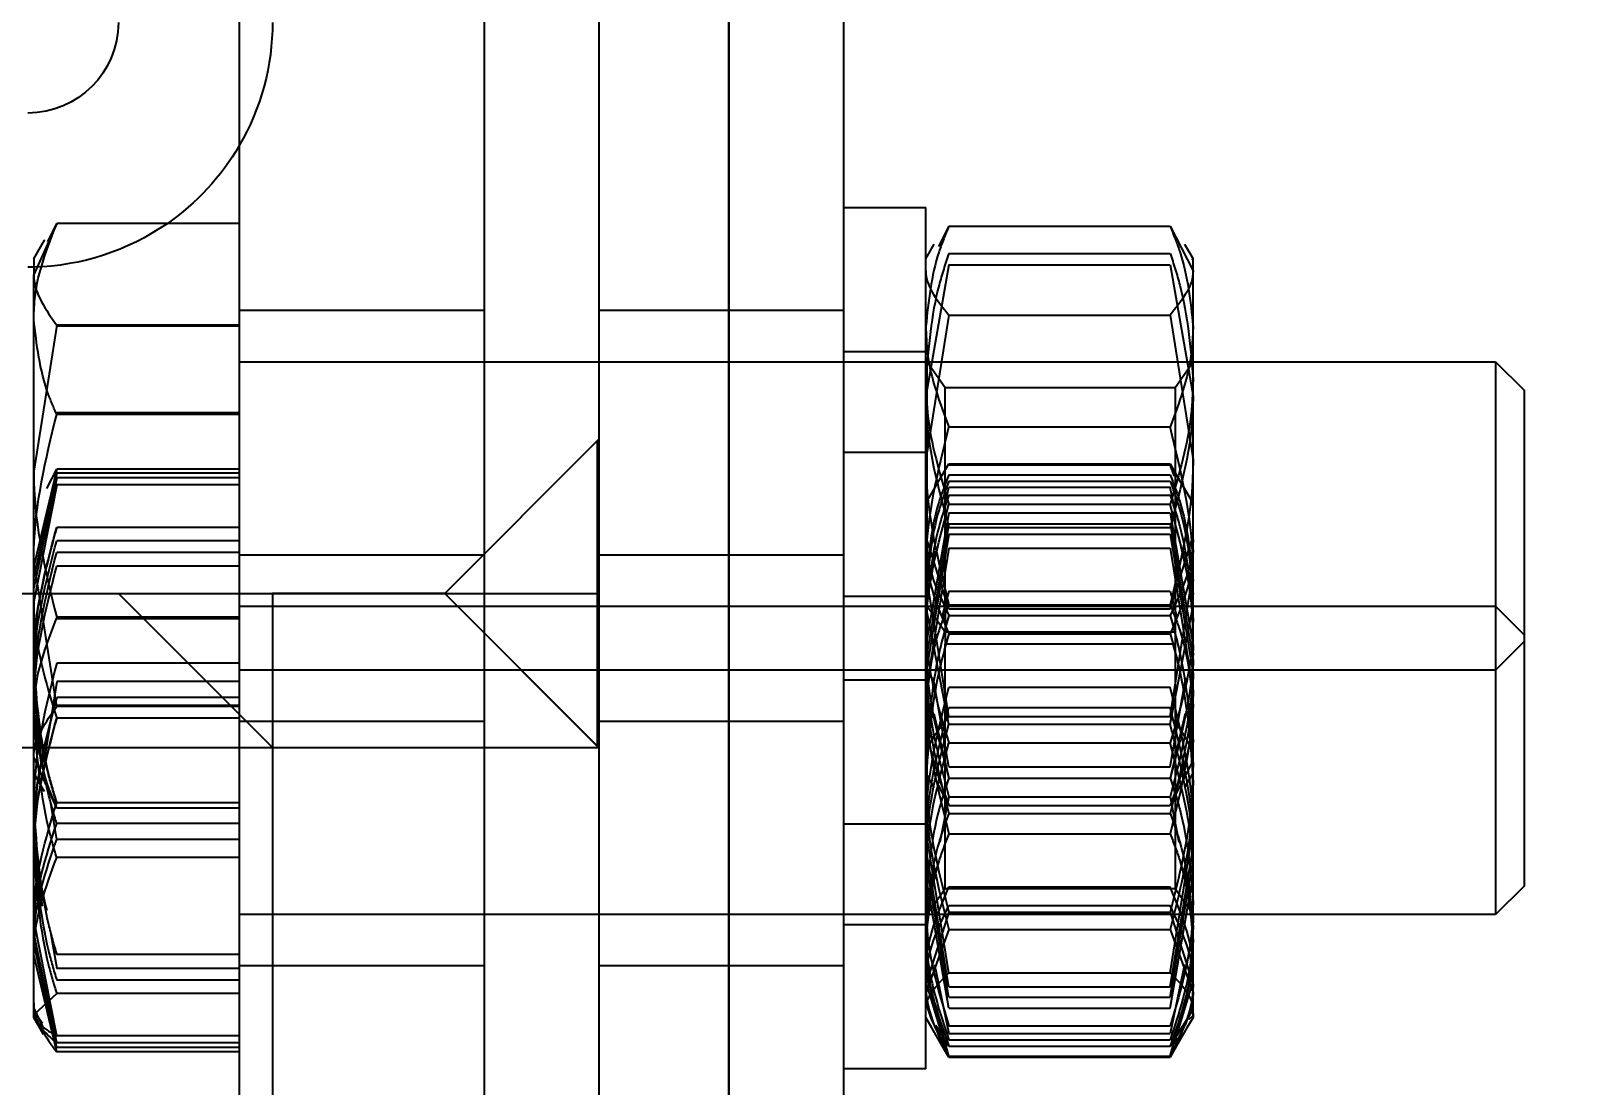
# Model space of a CAD drawing. Header units: metres. Extents: x 0 to 63075, y 0 to 44550.
# Drawn here: x 37004.22 to 37034.47, y 17472.8 to 17493.33 of the extents above; entities that cross this region are included whole.
import ezdxf

# ---------------------------------------------------------------- set-up
doc = ezdxf.new("R2010")
doc.units = ezdxf.units.M
doc.header["$LTSCALE"] = 75
doc.linetypes.add('HIDDEN2', pattern=[4.7625, 3.175, -1.5875])
for name, color, linetype in [('SDM', 7, 'Continuous'), ('SL4', 4, 'Continuous'), ('ST1', 7, 'HIDDEN2')]:
    doc.layers.add(name, color=color, linetype=linetype)
doc.styles.add('ROMANS', font='ROMANS.SHX')
doc.dimstyles.new('75___1-75', dxfattribs={"dimscale": 75, "dimtxt": 2.5, "dimasz": 2, "dimexe": 1.5, "dimexo": 1, "dimgap": 0.5, "dimtad": 1, "dimdec": 0, "dimzin": 12, "dimtxsty": 'ROMANS', "dimcen": 0, "dimclrd": 256, "dimclre": 256, "dimclrt": 3, "dimazin": 3, "dimtfac": 1, "dimtdec": 0, "dimtmove": 0, "dimatfit": 0, "dimfxl": 1, "dimlwd": -1, "dimlwe": -1, "dimarcsym": 0})

# ---------------------------------------------------------------- blocks, each defined once
blk = doc.blocks.new('*D34')
at = {"layer": 'Defpoints', "color": 0, "transparency": 16777216}
for p in [(33418.742, 17728.439), (37150.032, 17728.439), (37007.795, 17285.374)]:
    blk.add_point(p, dxfattribs=at)
at = {"layer": 'SDM', "transparency": 16777216}
for p, q in [((33418.742, 17878.439), (33418.742, 18585.582)), ((37075.032, 17728.439), (33306.242, 17728.439)), ((33418.742, 17285.374), (33418.742, 17728.439)), ((36932.795, 17285.374), (33306.242, 17285.374)), ((33418.742, 17135.374), (33418.742, 16985.374))]:
    blk.add_line(p, q, dxfattribs=at)
for points in [[(33393.742, 17878.439), (33443.742, 17878.439), (33418.742, 17728.439)], [(33393.742, 17135.374), (33443.742, 17135.374), (33418.742, 17285.374)]]:
    blk.add_solid(points, dxfattribs=at)
at = {"layer": 'SDM', "color": 3, "transparency": 16777216, "insert": (33287.492, 18307.01), "char_height": 187.5, "attachment_point": 5, "rotation": 90, "style": 'ROMANS'}
blk.add_mtext('443', dxfattribs=at)
blk = doc.blocks.new('A$C542b401d')
at = {"layer": 'SL4'}
for p, q in [((335.237, 1350), (335.237, 1594)), ((344.762, 1594), (344.762, 1350)), ((344.762, 1549.446), (348.316, 1549.446)), ((348.316, 1549.446), (348.762, 1548.458)), ((348.762, 1548.76), (348.553, 1549.124)), ((348.762, 1548.76), (348.762, 1548.458)), ((348.762, 1548.601), (348.878, 1548.6)), ((348.762, 1544.628), (348.762, 1548.458)), ((344.762, 1547.471), (348.316, 1547.471)), ((348.316, 1547.471), (348.762, 1544.628)), ((348.762, 1539.93), (348.762, 1544.628)), ((365.865, 1542.25), (348.762, 1542.25)), ((344.762, 1541.785), (348.316, 1541.785)), ((348.762, 1538.76), (348.762, 1539.93)), ((354.865, 1539.25), (348.762, 1539.25)), ((348.553, 1538.396), (348.762, 1538.76)), ((348.316, 1538.074), (348.48, 1538.438)), ((344.762, 1538.074), (348.316, 1538.074))]:
    blk.add_line(p, q, dxfattribs=at)
for radius, start, end in [(1.763, 180, 270), (4.763, 210.2265, 235.3264)]:
    blk.add_arc((348.878, 1553.362), radius, start, end, dxfattribs=at)
for points, knots in [([(348.762, 1548.458), (348.762, 1548.435), (348.756, 1548.102), (348.528, 1547.775), (348.316, 1547.471)], [0, 0, 0, 0, 0.070201, 1, 1, 1, 1]), ([(348.762, 1544.628), (348.762, 1544.561), (348.756, 1543.601), (348.528, 1542.66), (348.316, 1541.785)], [0, 0, 0, 0, 0.070201, 1, 1, 1, 1]), ([(348.316, 1541.785), (348.499, 1541.315), (348.736, 1540.703), (348.758, 1540.075), (348.762, 1539.93)], [0, 0, 0, 0, 0.768151, 1, 1, 1, 1]), ([(348.762, 1539.93), (348.706, 1539.434), (348.635, 1538.806), (348.372, 1538.202), (348.316, 1538.074)], [0, 0, 0, 0, 0.788999, 1, 1, 1, 1])]:
    blk.add_open_spline(points, degree=3, knots=knots, dxfattribs=at)
at = {"layer": 'ST1'}
for p, q in [((335.237, 1594), (335.237, 1350)), ((340, 1594), (340, 1350)), ((333.003, 1584.475), (333.003, 1362.762)), ((337.765, 1584.475), (337.765, 1362.762)), ((331.402, 1541.233), (331.402, 1549.76)), ((333.003, 1549.76), (331.402, 1549.76)), ((344.762, 1549.451), (348.316, 1549.451)), ((348.487, 1549.092), (348.316, 1549.451)), ((326.649, 1549.395), (326.202, 1548.53)), ((330.956, 1549.395), (326.649, 1549.395)), ((330.956, 1549.395), (331.159, 1549.001)), ((348.553, 1549.124), (348.55, 1549.128)), ((326.368, 1549.046), (326.202, 1548.76)), ((330.956, 1548.868), (326.649, 1548.868)), ((331.402, 1548.76), (331.237, 1549.046)), ((326.234, 1548.764), (326.202, 1548.756)), ((326.202, 1548.53), (326.202, 1548.76)), ((326.649, 1548.644), (326.202, 1546.09)), ((326.202, 1544.848), (326.202, 1548.53)), ((330.956, 1548.644), (326.649, 1548.644)), ((330.956, 1548.644), (331.402, 1546.09)), ((326.649, 1547.666), (326.202, 1544.848)), ((330.956, 1547.666), (326.649, 1547.666)), ((330.956, 1547.666), (331.402, 1544.848)), ((337.765, 1547.76), (333.003, 1547.76)), ((344.762, 1547.76), (340, 1547.76)), ((344.762, 1547.448), (348.316, 1547.448)), ((320.317, 1546.76), (319.762, 1546.205)), ((320.317, 1546.76), (320.317, 1540.76)), ((344.762, 1546.76), (320.317, 1546.76)), ((326.553, 1546.26), (326.202, 1546.76)), ((331.377, 1546.76), (331.027, 1546.26)), ((331.377, 1540.76), (331.377, 1546.76)), ((331.402, 1546.76), (331.377, 1546.76)), ((333.003, 1546.96), (331.402, 1546.96)), ((319.762, 1546.205), (319.762, 1541.314)), ((326.553, 1546.26), (326.553, 1541.26)), ((331.027, 1546.26), (326.553, 1546.26)), ((331.027, 1541.919), (331.027, 1546.26)), ((330.956, 1545.489), (326.649, 1545.489)), ((344.762, 1545.763), (348.316, 1545.763)), ((344.762, 1545.735), (348.316, 1545.735)), ((340.765, 1542.25), (337.765, 1545.25)), ((340.765, 1542.25), (337.795, 1545.22)), ((337.795, 1545.22), (337.795, 1539.28)), ((333.003, 1545), (331.402, 1545)), ((326.202, 1540.078), (326.202, 1544.848)), ((326.649, 1544.774), (326.522, 1544.553)), ((326.562, 1544.529), (326.649, 1544.754)), ((330.956, 1544.773), (326.649, 1544.773)), ((330.956, 1544.754), (326.649, 1544.754)), ((331.083, 1544.553), (330.956, 1544.774)), ((344.762, 1544.67), (348.316, 1544.67)), ((344.762, 1544.589), (348.316, 1544.589)), ((348.316, 1544.67), (348.762, 1542.781)), ((348.507, 1544.293), (348.316, 1544.67)), ((348.316, 1544.589), (348.762, 1542.564)), ((326.522, 1544.553), (326.202, 1544)), ((326.553, 1543.852), (326.649, 1544.317)), ((330.956, 1544.558), (326.649, 1544.558)), ((330.956, 1544.435), (326.649, 1544.435)), ((330.956, 1544.317), (326.649, 1544.317)), ((331.052, 1543.852), (330.956, 1544.317)), ((331.402, 1544), (331.083, 1544.553)), ((344.762, 1544.498), (348.316, 1544.498)), ((344.762, 1544.361), (348.316, 1544.361)), ((348.316, 1544.498), (348.762, 1542.361)), ((348.316, 1544.361), (348.762, 1542.093)), ((326.202, 1543.962), (326.238, 1544.059)), ((330.956, 1544.162), (326.649, 1544.162)), ((330.956, 1543.984), (326.649, 1543.984)), ((326.649, 1543.82), (326.202, 1541.239)), ((330.956, 1543.82), (326.649, 1543.82)), ((330.956, 1543.82), (331.402, 1541.239)), ((326.649, 1543.607), (326.202, 1540.949)), ((326.649, 1543.404), (326.202, 1540.687)), ((330.956, 1543.607), (326.649, 1543.607)), ((330.956, 1543.536), (326.649, 1543.536)), ((330.956, 1543.404), (326.649, 1543.404)), ((330.956, 1543.607), (331.402, 1540.949)), ((330.956, 1543.404), (331.402, 1540.687)), ((344.762, 1543.536), (348.316, 1543.536)), ((326.649, 1541.951), (326.202, 1543.362)), ((326.649, 1543.131), (326.202, 1540.352)), ((330.956, 1543.131), (326.649, 1543.131)), ((330.956, 1541.951), (331.402, 1543.362)), ((330.956, 1543.131), (331.402, 1540.352)), ((344.762, 1543.275), (348.316, 1543.275)), ((337.765, 1543), (333.003, 1543)), ((344.762, 1543), (340, 1543)), ((344.762, 1543.049), (348.316, 1543.049)), ((344.762, 1542.778), (348.316, 1542.778)), ((348.316, 1540.049), (348.762, 1542.892)), ((326.649, 1539.854), (326.202, 1542.672)), ((330.956, 1539.854), (331.402, 1542.672)), ((326.649, 1542.292), (326.517, 1541.786)), ((330.956, 1542.292), (326.649, 1542.292)), ((330.956, 1542.292), (331.088, 1541.786)), ((333.003, 1542.2), (331.402, 1542.2)), ((337.765, 1539.25), (340.765, 1542.25)), ((340.765, 1542.25), (337.765, 1542.25)), ((337.795, 1539.28), (340.765, 1542.25)), ((340.765, 1542.25), (344.115, 1542.25)), ((348.762, 1542.25), (340.765, 1542.25)), ((344.115, 1539.25), (347.115, 1542.25)), ((344.115, 1542.25), (344.115, 1539.25)), ((347.115, 1542.25), (344.115, 1542.25)), ((344.115, 1542.25), (344.115, 1441.75)), ((320.317, 1542), (319.762, 1541.445)), ((344.762, 1542), (320.317, 1542)), ((326.649, 1539.709), (326.202, 1542.013)), ((330.956, 1542.031), (326.649, 1542.031)), ((330.956, 1541.951), (326.649, 1541.951)), ((330.956, 1539.709), (331.402, 1542.013)), ((331.377, 1542), (331.027, 1541.5)), ((331.027, 1541.919), (331.027, 1541.26)), ((331.402, 1542), (331.377, 1542)), ((330.956, 1541.822), (326.649, 1541.822)), ((344.762, 1541.757), (348.316, 1541.757)), ((319.762, 1541.314), (320.317, 1540.76)), ((319.762, 1541.314), (319.762, 1536.554)), ((331.027, 1541.5), (326.553, 1541.5)), ((326.553, 1541.26), (326.553, 1536.5)), ((326.553, 1541.26), (331.027, 1541.26)), ((330.956, 1541.462), (326.649, 1541.462)), ((331.027, 1537.254), (331.027, 1541.26)), ((326.202, 1541.094), (326.227, 1540.639)), ((331.402, 1541.094), (331.378, 1540.639)), ((331.402, 1537.76), (331.402, 1541.233)), ((320.317, 1540.76), (320.317, 1536)), ((320.317, 1540.76), (344.762, 1540.76)), ((331.377, 1536), (331.377, 1540.76)), ((331.377, 1540.76), (331.402, 1540.76)), ((344.762, 1540.891), (348.316, 1540.891)), ((326.649, 1538.876), (326.346, 1540.611)), ((330.956, 1540.427), (326.649, 1540.427)), ((330.956, 1538.876), (331.259, 1540.611)), ((331.402, 1540.56), (333.003, 1540.56)), ((344.762, 1540.539), (348.316, 1540.539)), ((348.316, 1540.539), (348.568, 1538.96)), ((326.202, 1538.76), (326.202, 1540.078)), ((344.762, 1540.224), (348.316, 1540.224)), ((344.762, 1540.072), (348.316, 1540.072)), ((344.762, 1540.049), (348.316, 1540.049)), ((348.555, 1538.958), (348.762, 1540.255)), ((326.357, 1539.914), (326.649, 1538.652)), ((330.956, 1540.031), (326.649, 1540.031)), ((330.956, 1539.854), (326.649, 1539.854)), ((331.248, 1539.914), (330.956, 1538.652)), ((333.003, 1539.76), (337.765, 1539.76)), ((340, 1539.76), (344.762, 1539.76)), ((344.762, 1539.825), (348.316, 1539.825)), ((330.956, 1539.709), (326.649, 1539.709)), ((326.202, 1539.415), (326.224, 1538.934)), ((330.956, 1539.342), (326.649, 1539.342)), ((331.402, 1539.415), (331.381, 1538.949)), ((348.762, 1539.25), (337.765, 1539.25)), ((326.649, 1538.125), (326.202, 1538.99)), ((330.956, 1538.876), (326.649, 1538.876)), ((348.48, 1538.438), (348.762, 1539.062)), ((326.202, 1535.507), (326.202, 1538.76)), ((326.202, 1538.76), (326.368, 1538.474)), ((330.956, 1538.658), (326.649, 1538.658)), ((330.956, 1538.652), (326.649, 1538.652)), ((331.237, 1538.474), (331.402, 1538.76)), ((348.762, 1537.144), (348.762, 1538.76)), ((326.649, 1538.291), (326.478, 1537.409)), ((330.956, 1538.291), (326.649, 1538.291)), ((330.956, 1538.125), (331.159, 1538.519)), ((330.956, 1538.291), (331.127, 1537.409)), ((330.956, 1538.125), (326.649, 1538.125)), ((330.956, 1537.969), (326.649, 1537.969)), ((344.762, 1538.175), (348.316, 1538.175)), ((344.762, 1538.069), (348.316, 1538.069)), ((348.316, 1537.461), (348.434, 1538.202)), ((326.649, 1534.869), (326.202, 1537.648)), ((330.956, 1534.869), (331.402, 1537.648)), ((331.402, 1536.773), (331.402, 1537.76)), ((331.402, 1537.76), (333.003, 1537.76)), ((344.762, 1537.776), (348.316, 1537.776)), ((330.956, 1537.573), (326.649, 1537.573)), ((344.762, 1537.461), (348.316, 1537.461)), ((348.589, 1536.161), (348.762, 1537.475)), ((326.649, 1534.596), (326.202, 1537.313)), ((326.649, 1534.393), (326.202, 1537.051)), ((330.956, 1534.596), (331.402, 1537.313)), ((330.956, 1534.393), (331.402, 1537.051)), ((331.027, 1536.5), (331.027, 1537.254)), ((344.762, 1537.109), (348.316, 1537.109)), ((348.762, 1534.051), (348.762, 1537.144)), ((326.649, 1534.18), (326.202, 1536.761)), ((326.38, 1536.903), (326.202, 1535.987)), ((330.956, 1534.18), (331.402, 1536.761)), ((331.225, 1536.903), (331.402, 1535.987)), ((331.402, 1533), (331.402, 1536.773)), ((319.762, 1536.554), (320.317, 1536)), ((326.202, 1536), (326.553, 1536.5)), ((326.553, 1536.5), (331.027, 1536.5)), ((330.956, 1536.538), (326.649, 1536.538)), ((331.027, 1536.5), (331.377, 1536)), ((330.956, 1536.178), (326.649, 1536.178)), ((320.317, 1536), (344.762, 1536)), ((326.649, 1536.049), (326.202, 1534.638)), ((330.956, 1536.049), (326.649, 1536.049)), ((330.956, 1536.049), (331.402, 1534.638)), ((331.377, 1536), (331.402, 1536)), ((348.316, 1533.639), (348.762, 1535.907)), ((326.649, 1535.708), (326.202, 1534.477)), ((326.202, 1534), (326.202, 1535.507)), ((330.956, 1535.708), (326.649, 1535.708)), ((330.956, 1535.708), (331.402, 1534.477)), ((331.402, 1535.8), (333.003, 1535.8)), ((348.442, 1535.69), (348.316, 1534.951)), ((348.316, 1533.502), (348.762, 1535.639)), ((344.762, 1535.222), (348.316, 1535.222)), ((348.316, 1533.411), (348.762, 1535.436)), ((348.316, 1533.33), (348.762, 1535.219)), ((326.369, 1535.032), (326.649, 1533.683)), ((331.236, 1535.032), (330.956, 1533.683)), ((333.003, 1535), (337.765, 1535)), ((340, 1535), (344.762, 1535)), ((344.762, 1534.951), (348.316, 1534.951)), ((326.649, 1533.246), (326.202, 1534.892)), ((326.649, 1533.227), (326.202, 1534.702)), ((330.956, 1534.869), (326.649, 1534.869)), ((330.956, 1533.246), (331.402, 1534.892)), ((330.956, 1533.227), (331.402, 1534.702)), ((344.762, 1534.725), (348.316, 1534.725)), ((330.956, 1534.596), (326.649, 1534.596)), ((330.956, 1534.393), (326.649, 1534.393)), ((344.762, 1534.464), (348.316, 1534.464)), ((348.316, 1534.464), (348.762, 1534.051)), ((326.202, 1534.009), (326.202, 1534)), ((326.649, 1533.442), (326.202, 1534.155)), ((326.202, 1534.08), (326.202, 1534)), ((326.275, 1533.963), (326.202, 1534.038)), ((326.202, 1534.038), (326.202, 1534.009)), ((326.202, 1534), (326.321, 1533.795)), ((330.956, 1534.18), (326.649, 1534.18)), ((331.284, 1533.795), (331.402, 1534)), ((348.762, 1534.181), (348.592, 1533.82)), ((348.595, 1533.884), (348.762, 1534.114)), ((348.676, 1533.849), (348.762, 1534)), ((348.762, 1534), (348.762, 1534.051)), ((326.321, 1533.795), (326.522, 1533.447)), ((330.956, 1533.838), (326.649, 1533.838)), ((330.956, 1533.442), (331.205, 1533.84)), ((331.083, 1533.447), (331.284, 1533.795)), ((348.572, 1533.67), (348.671, 1533.841)), ((348.671, 1533.841), (348.676, 1533.849)), ((326.522, 1533.447), (326.649, 1533.226)), ((330.956, 1533.683), (326.649, 1533.683)), ((330.956, 1533.565), (326.649, 1533.565)), ((330.956, 1533.442), (326.649, 1533.442)), ((330.956, 1533.226), (331.083, 1533.447)), ((344.762, 1533.639), (348.316, 1533.639)), ((344.762, 1533.502), (348.316, 1533.502)), ((344.762, 1533.411), (348.316, 1533.411)), ((330.956, 1533.246), (326.649, 1533.246)), ((330.956, 1533.227), (326.649, 1533.227)), ((344.762, 1533.33), (348.316, 1533.33)), ((331.402, 1533), (333.003, 1533))]:
    blk.add_line(p, q, dxfattribs=at)
for radius, start, end in [(4.762, 180, 210.2265), (4.763, 235.3264, 268.6163)]:
    blk.add_arc((348.878, 1553.362), radius, start, end, dxfattribs=at)
for points, knots in [([(348.762, 1547.59), (348.758, 1547.736), (348.736, 1548.364), (348.499, 1548.976), (348.316, 1549.446)], [0, 0, 0, 0, 0.231849, 1, 1, 1, 1]), ([(326.649, 1549.395), (326.582, 1549.231), (326.32, 1548.595), (326.253, 1547.933), (326.202, 1547.442)], [0, 0, 0, 0, 0.257551, 1, 1, 1, 1]), ([(330.956, 1549.395), (331.023, 1549.231), (331.285, 1548.595), (331.352, 1547.933), (331.402, 1547.442)], [0, 0, 0, 0, 0.2575513, 1, 1, 1, 1]), ([(326.649, 1548.868), (326.582, 1548.663), (326.32, 1547.867), (326.253, 1547.04), (326.202, 1546.426)], [0, 0, 0, 0, 0.257551, 1, 1, 1, 1]), ([(330.956, 1548.868), (331.023, 1548.663), (331.285, 1547.867), (331.352, 1547.04), (331.402, 1546.426)], [0, 0, 0, 0, 0.257551, 1, 1, 1, 1]), ([(326.202, 1548.53), (326.203, 1548.51), (326.209, 1548.218), (326.437, 1547.932), (326.649, 1547.666)], [0, 0, 0, 0, 0.070201, 1, 1, 1, 1]), ([(331.402, 1548.53), (331.402, 1548.51), (331.396, 1548.218), (331.168, 1547.932), (330.956, 1547.666)], [0, 0, 0, 0, 0.070201, 1, 1, 1, 1]), ([(326.202, 1547.442), (326.209, 1547.265), (326.234, 1546.604), (326.474, 1545.96), (326.649, 1545.489)], [0, 0, 0, 0, 0.268634, 1, 1, 1, 1]), ([(331.402, 1547.442), (331.396, 1547.265), (331.371, 1546.604), (331.131, 1545.96), (330.956, 1545.489)], [0, 0, 0, 0, 0.268634, 1, 1, 1, 1]), ([(348.316, 1545.735), (348.372, 1545.862), (348.635, 1546.466), (348.706, 1547.095), (348.762, 1547.59)], [0, 0, 0, 0, 0.211001, 1, 1, 1, 1]), ([(326.202, 1546.426), (326.209, 1546.204), (326.234, 1545.378), (326.474, 1544.573), (326.649, 1543.984)], [0, 0, 0, 0, 0.2686336, 1, 1, 1, 1]), ([(331.402, 1546.426), (331.396, 1546.204), (331.371, 1545.378), (331.131, 1544.573), (330.956, 1543.984)], [0, 0, 0, 0, 0.2686336, 1, 1, 1, 1]), ([(326.202, 1546.09), (326.203, 1546.029), (326.209, 1545.167), (326.437, 1544.322), (326.649, 1543.536)], [0, 0, 0, 0, 0.070201, 1, 1, 1, 1]), ([(331.402, 1546.09), (331.402, 1546.029), (331.396, 1545.167), (331.168, 1544.322), (330.956, 1543.536)], [0, 0, 0, 0, 0.070201, 1, 1, 1, 1]), ([(326.202, 1542.672), (326.203, 1542.739), (326.209, 1543.69), (326.437, 1544.622), (326.649, 1545.489)], [0, 0, 0, 0, 0.0702006, 1, 1, 1, 1]), ([(331.402, 1542.672), (331.402, 1542.739), (331.396, 1543.69), (331.168, 1544.622), (330.956, 1545.489)], [0, 0, 0, 0, 0.070201, 1, 1, 1, 1]), ([(348.762, 1542.892), (348.762, 1542.959), (348.756, 1543.919), (348.528, 1544.86), (348.316, 1545.735)], [0, 0, 0, 0, 0.070201, 1, 1, 1, 1]), ([(326.202, 1544.848), (326.203, 1544.781), (326.209, 1543.83), (326.437, 1542.898), (326.649, 1542.031)], [0, 0, 0, 0, 0.0702006, 1, 1, 1, 1]), ([(331.402, 1544.848), (331.402, 1544.781), (331.396, 1543.83), (331.168, 1542.898), (330.956, 1542.031)], [0, 0, 0, 0, 0.0702006, 1, 1, 1, 1]), ([(326.649, 1544.558), (326.582, 1544.385), (326.32, 1543.712), (326.253, 1543.012), (326.202, 1542.493)], [0, 0, 0, 0, 0.257551, 1, 1, 1, 1]), ([(326.649, 1544.435), (326.582, 1544.25), (326.32, 1543.532), (326.253, 1542.787), (326.202, 1542.233)], [0, 0, 0, 0, 0.257551, 1, 1, 1, 1]), ([(330.956, 1544.558), (331.023, 1544.385), (331.285, 1543.712), (331.352, 1543.012), (331.402, 1542.493)], [0, 0, 0, 0, 0.2575513, 1, 1, 1, 1]), ([(330.956, 1544.435), (331.023, 1544.25), (331.285, 1543.532), (331.352, 1542.787), (331.402, 1542.233)], [0, 0, 0, 0, 0.257551, 1, 1, 1, 1]), ([(326.649, 1544.162), (326.582, 1543.96), (326.32, 1543.174), (326.253, 1542.358), (326.202, 1541.752)], [0, 0, 0, 0, 0.2575513, 1, 1, 1, 1]), ([(326.202, 1541.43), (326.203, 1541.491), (326.209, 1542.353), (326.437, 1543.198), (326.649, 1543.984)], [0, 0, 0, 0, 0.070201, 1, 1, 1, 1]), ([(330.956, 1544.162), (331.023, 1543.96), (331.285, 1543.174), (331.352, 1542.358), (331.402, 1541.752)], [0, 0, 0, 0, 0.257551, 1, 1, 1, 1]), ([(331.402, 1541.43), (331.402, 1541.491), (331.396, 1542.353), (331.168, 1543.198), (330.956, 1543.984)], [0, 0, 0, 0, 0.070201, 1, 1, 1, 1]), ([(348.316, 1543.536), (348.499, 1542.857), (348.736, 1541.973), (348.758, 1541.066), (348.762, 1540.856)], [0, 0, 0, 0, 0.768151, 1, 1, 1, 1]), ([(348.762, 1540.856), (348.758, 1541.066), (348.736, 1541.973), (348.499, 1542.857), (348.316, 1543.536)], [0, 0, 0, 0, 0.231849, 1, 1, 1, 1]), ([(326.202, 1543.298), (326.203, 1543.263), (326.209, 1542.764), (326.437, 1542.276), (326.649, 1541.822)], [0, 0, 0, 0, 0.070201, 1, 1, 1, 1]), ([(326.202, 1543.108), (326.203, 1543.069), (326.209, 1542.513), (326.437, 1541.968), (326.649, 1541.462)], [0, 0, 0, 0, 0.070201, 1, 1, 1, 1]), ([(326.202, 1542.013), (326.203, 1542.068), (326.203, 1542.426), (326.305, 1542.778), (326.392, 1543.076)], [0, 0, 0, 0, 0.152326, 1, 1, 1, 1]), ([(331.402, 1543.298), (331.402, 1543.263), (331.396, 1542.764), (331.168, 1542.276), (330.956, 1541.822)], [0, 0, 0, 0, 0.0702006, 1, 1, 1, 1]), ([(331.402, 1543.108), (331.402, 1543.069), (331.396, 1542.513), (331.168, 1541.968), (330.956, 1541.462)], [0, 0, 0, 0, 0.070201, 1, 1, 1, 1]), ([(331.402, 1542.013), (331.402, 1542.068), (331.402, 1542.426), (331.3, 1542.778), (331.213, 1543.076)], [0, 0, 0, 0, 0.152326, 1, 1, 1, 1]), ([(348.762, 1540.525), (348.758, 1540.741), (348.736, 1541.671), (348.499, 1542.578), (348.316, 1543.275)], [0, 0, 0, 0, 0.2318493, 1, 1, 1, 1]), ([(348.762, 1540.255), (348.762, 1540.321), (348.756, 1541.265), (348.528, 1542.189), (348.316, 1543.049)], [0, 0, 0, 0, 0.070201, 1, 1, 1, 1]), ([(348.762, 1539.944), (348.758, 1540.166), (348.736, 1541.125), (348.499, 1542.06), (348.316, 1542.778)], [0, 0, 0, 0, 0.231849, 1, 1, 1, 1]), ([(326.649, 1542.031), (326.582, 1541.867), (326.32, 1541.23), (326.253, 1540.569), (326.202, 1540.078)], [0, 0, 0, 0, 0.257551, 1, 1, 1, 1]), ([(330.956, 1542.031), (331.023, 1541.867), (331.285, 1541.23), (331.352, 1540.569), (331.402, 1540.078)], [0, 0, 0, 0, 0.257551, 1, 1, 1, 1]), ([(348.762, 1542.093), (348.762, 1542.039), (348.756, 1541.273), (348.528, 1540.523), (348.316, 1539.825)], [0, 0, 0, 0, 0.070201, 1, 1, 1, 1]), ([(326.649, 1541.822), (326.582, 1541.58), (326.32, 1540.639), (326.253, 1539.662), (326.202, 1538.936)], [0, 0, 0, 0, 0.257551, 1, 1, 1, 1]), ([(326.202, 1541.752), (326.209, 1541.533), (326.234, 1540.718), (326.474, 1539.923), (326.649, 1539.342)], [0, 0, 0, 0, 0.268634, 1, 1, 1, 1]), ([(330.956, 1541.822), (331.023, 1541.58), (331.285, 1540.639), (331.352, 1539.662), (331.402, 1538.936)], [0, 0, 0, 0, 0.257551, 1, 1, 1, 1]), ([(331.402, 1541.752), (331.396, 1541.533), (331.371, 1540.718), (331.131, 1539.923), (330.956, 1539.342)], [0, 0, 0, 0, 0.268634, 1, 1, 1, 1]), ([(326.649, 1541.462), (326.582, 1541.22), (326.32, 1540.283), (326.253, 1539.308), (326.202, 1538.585)], [0, 0, 0, 0, 0.257551, 1, 1, 1, 1]), ([(330.956, 1541.462), (331.023, 1541.22), (331.285, 1540.283), (331.352, 1539.308), (331.402, 1538.585)], [0, 0, 0, 0, 0.257551, 1, 1, 1, 1]), ([(326.202, 1541.239), (326.203, 1541.178), (326.209, 1540.306), (326.437, 1539.452), (326.649, 1538.658)], [0, 0, 0, 0, 0.070201, 1, 1, 1, 1]), ([(331.402, 1541.239), (331.402, 1541.178), (331.396, 1540.306), (331.168, 1539.452), (330.956, 1538.658)], [0, 0, 0, 0, 0.070201, 1, 1, 1, 1]), ([(326.202, 1540.949), (326.203, 1540.886), (326.209, 1539.988), (326.437, 1539.109), (326.649, 1538.291)], [0, 0, 0, 0, 0.070201, 1, 1, 1, 1]), ([(326.202, 1540.687), (326.203, 1540.622), (326.209, 1539.705), (326.437, 1538.805), (326.649, 1537.969)], [0, 0, 0, 0, 0.070201, 1, 1, 1, 1]), ([(331.402, 1540.949), (331.402, 1540.886), (331.396, 1539.988), (331.168, 1539.109), (330.956, 1538.291)], [0, 0, 0, 0, 0.0702006, 1, 1, 1, 1]), ([(331.402, 1540.687), (331.402, 1540.622), (331.396, 1539.705), (331.168, 1538.805), (330.956, 1537.969)], [0, 0, 0, 0, 0.070201, 1, 1, 1, 1]), ([(348.316, 1540.891), (348.499, 1540.173), (348.736, 1539.238), (348.758, 1538.279), (348.762, 1538.056)], [0, 0, 0, 0, 0.768151, 1, 1, 1, 1]), ([(348.762, 1540.856), (348.706, 1540.14), (348.635, 1539.232), (348.372, 1538.359), (348.316, 1538.175)], [0, 0, 0, 0, 0.788999, 1, 1, 1, 1]), ([(348.316, 1538.175), (348.372, 1538.359), (348.635, 1539.232), (348.706, 1540.14), (348.762, 1540.856)], [0, 0, 0, 0, 0.211001, 1, 1, 1, 1]), ([(326.202, 1537.648), (326.203, 1537.714), (326.209, 1538.652), (326.437, 1539.572), (326.649, 1540.427)], [0, 0, 0, 0, 0.070201, 1, 1, 1, 1]), ([(326.202, 1540.352), (326.203, 1540.286), (326.209, 1539.348), (326.437, 1538.428), (326.649, 1537.573)], [0, 0, 0, 0, 0.070201, 1, 1, 1, 1]), ([(331.402, 1537.648), (331.402, 1537.714), (331.396, 1538.652), (331.168, 1539.572), (330.956, 1540.427)], [0, 0, 0, 0, 0.070201, 1, 1, 1, 1]), ([(331.402, 1540.352), (331.402, 1540.286), (331.396, 1539.348), (331.168, 1538.428), (330.956, 1537.573)], [0, 0, 0, 0, 0.0702006, 1, 1, 1, 1]), ([(348.316, 1537.776), (348.372, 1537.965), (348.635, 1538.86), (348.706, 1539.791), (348.762, 1540.525)], [0, 0, 0, 0, 0.211001, 1, 1, 1, 1]), ([(326.202, 1540.078), (326.209, 1539.9), (326.234, 1539.239), (326.474, 1538.596), (326.649, 1538.125)], [0, 0, 0, 0, 0.2686336, 1, 1, 1, 1]), ([(331.402, 1540.078), (331.396, 1539.9), (331.371, 1539.239), (331.131, 1538.596), (330.956, 1538.125)], [0, 0, 0, 0, 0.2686336, 1, 1, 1, 1]), ([(348.762, 1537.475), (348.758, 1537.69), (348.736, 1538.62), (348.499, 1539.527), (348.316, 1540.224)], [0, 0, 0, 0, 0.231849, 1, 1, 1, 1]), ([(348.316, 1540.224), (348.499, 1539.527), (348.736, 1538.62), (348.758, 1537.69), (348.762, 1537.475)], [0, 0, 0, 0, 0.768151, 1, 1, 1, 1]), ([(348.762, 1539.062), (348.762, 1539.085), (348.756, 1539.418), (348.528, 1539.745), (348.316, 1540.049)], [0, 0, 0, 0, 0.070201, 1, 1, 1, 1]), ([(326.202, 1537.313), (326.203, 1537.378), (326.209, 1538.295), (326.437, 1539.195), (326.649, 1540.031)], [0, 0, 0, 0, 0.070201, 1, 1, 1, 1]), ([(326.202, 1538.99), (326.203, 1539.01), (326.209, 1539.302), (326.437, 1539.588), (326.649, 1539.854)], [0, 0, 0, 0, 0.070201, 1, 1, 1, 1]), ([(331.402, 1537.313), (331.402, 1537.378), (331.396, 1538.295), (331.168, 1539.195), (330.956, 1540.031)], [0, 0, 0, 0, 0.070201, 1, 1, 1, 1]), ([(331.402, 1538.99), (331.402, 1539.01), (331.396, 1539.302), (331.168, 1539.588), (330.956, 1539.854)], [0, 0, 0, 0, 0.0702006, 1, 1, 1, 1]), ([(348.316, 1537.109), (348.372, 1537.303), (348.635, 1538.226), (348.706, 1539.186), (348.762, 1539.944)], [0, 0, 0, 0, 0.2110008, 1, 1, 1, 1]), ([(348.762, 1537.144), (348.758, 1537.355), (348.736, 1538.262), (348.499, 1539.146), (348.316, 1539.825)], [0, 0, 0, 0, 0.231849, 1, 1, 1, 1]), ([(348.316, 1539.825), (348.499, 1539.146), (348.736, 1538.262), (348.758, 1537.355), (348.762, 1537.144)], [0, 0, 0, 0, 0.768151, 1, 1, 1, 1]), ([(326.202, 1537.051), (326.203, 1537.114), (326.209, 1538.012), (326.437, 1538.891), (326.649, 1539.709)], [0, 0, 0, 0, 0.070201, 1, 1, 1, 1]), ([(331.402, 1537.051), (331.402, 1537.114), (331.396, 1538.012), (331.168, 1538.891), (330.956, 1539.709)], [0, 0, 0, 0, 0.070201, 1, 1, 1, 1]), ([(326.202, 1536.761), (326.203, 1536.822), (326.209, 1537.694), (326.437, 1538.548), (326.649, 1539.342)], [0, 0, 0, 0, 0.070201, 1, 1, 1, 1]), ([(331.402, 1536.761), (331.402, 1536.822), (331.396, 1537.694), (331.168, 1538.548), (330.956, 1539.342)], [0, 0, 0, 0, 0.070201, 1, 1, 1, 1]), ([(326.202, 1538.936), (326.209, 1538.673), (326.234, 1537.696), (326.474, 1536.745), (326.649, 1536.049)], [0, 0, 0, 0, 0.268634, 1, 1, 1, 1]), ([(331.402, 1538.936), (331.396, 1538.673), (331.371, 1537.696), (331.131, 1536.745), (330.956, 1536.049)], [0, 0, 0, 0, 0.2686336, 1, 1, 1, 1]), ([(326.649, 1538.658), (326.582, 1538.455), (326.32, 1537.67), (326.253, 1536.854), (326.202, 1536.248)], [0, 0, 0, 0, 0.257551, 1, 1, 1, 1]), ([(326.202, 1538.585), (326.209, 1538.324), (326.234, 1537.35), (326.474, 1536.402), (326.649, 1535.708)], [0, 0, 0, 0, 0.268634, 1, 1, 1, 1]), ([(330.956, 1538.658), (331.023, 1538.455), (331.285, 1537.67), (331.352, 1536.854), (331.402, 1536.248)], [0, 0, 0, 0, 0.257551, 1, 1, 1, 1]), ([(331.402, 1538.585), (331.396, 1538.324), (331.371, 1537.35), (331.131, 1536.402), (330.956, 1535.708)], [0, 0, 0, 0, 0.2686336, 1, 1, 1, 1]), ([(326.649, 1537.969), (326.582, 1537.784), (326.32, 1537.066), (326.253, 1536.321), (326.202, 1535.767)], [0, 0, 0, 0, 0.257551, 1, 1, 1, 1]), ([(330.956, 1537.969), (331.023, 1537.784), (331.285, 1537.066), (331.352, 1536.321), (331.402, 1535.767)], [0, 0, 0, 0, 0.257551, 1, 1, 1, 1]), ([(348.762, 1535.907), (348.762, 1535.961), (348.756, 1536.727), (348.528, 1537.477), (348.316, 1538.175)], [0, 0, 0, 0, 0.070201, 1, 1, 1, 1]), ([(348.762, 1538.056), (348.706, 1537.299), (348.635, 1536.339), (348.372, 1535.416), (348.316, 1535.222)], [0, 0, 0, 0, 0.788999, 1, 1, 1, 1]), ([(348.762, 1535.639), (348.762, 1535.69), (348.756, 1536.411), (348.528, 1537.119), (348.316, 1537.776)], [0, 0, 0, 0, 0.0702006, 1, 1, 1, 1]), ([(348.762, 1537.745), (348.762, 1537.679), (348.761, 1537.116), (348.627, 1536.565), (348.509, 1536.078)], [0, 0, 0, 0, 0.117738, 1, 1, 1, 1]), ([(326.649, 1537.573), (326.582, 1537.4), (326.32, 1536.726), (326.253, 1536.027), (326.202, 1535.507)], [0, 0, 0, 0, 0.257551, 1, 1, 1, 1]), ([(330.956, 1537.573), (331.023, 1537.4), (331.285, 1536.726), (331.352, 1536.027), (331.402, 1535.507)], [0, 0, 0, 0, 0.257551, 1, 1, 1, 1]), ([(348.762, 1537.475), (348.706, 1536.74), (348.635, 1535.809), (348.372, 1534.914), (348.316, 1534.725)], [0, 0, 0, 0, 0.788999, 1, 1, 1, 1]), ([(348.762, 1535.436), (348.762, 1535.484), (348.756, 1536.168), (348.528, 1536.838), (348.316, 1537.461)], [0, 0, 0, 0, 0.070201, 1, 1, 1, 1]), ([(348.762, 1537.144), (348.706, 1536.428), (348.635, 1535.521), (348.372, 1534.648), (348.316, 1534.464)], [0, 0, 0, 0, 0.7889992, 1, 1, 1, 1]), ([(348.762, 1535.219), (348.762, 1535.264), (348.756, 1535.902), (348.528, 1536.527), (348.316, 1537.109)], [0, 0, 0, 0, 0.070201, 1, 1, 1, 1]), ([(326.202, 1534.892), (326.203, 1534.931), (326.209, 1535.487), (326.437, 1536.032), (326.649, 1536.538)], [0, 0, 0, 0, 0.070201, 1, 1, 1, 1]), ([(331.402, 1534.892), (331.402, 1534.931), (331.396, 1535.487), (331.168, 1536.032), (330.956, 1536.538)], [0, 0, 0, 0, 0.070201, 1, 1, 1, 1]), ([(326.202, 1536.248), (326.209, 1536.028), (326.234, 1535.213), (326.474, 1534.418), (326.649, 1533.838)], [0, 0, 0, 0, 0.268634, 1, 1, 1, 1]), ([(326.202, 1534.702), (326.203, 1534.737), (326.209, 1535.236), (326.437, 1535.724), (326.649, 1536.178)], [0, 0, 0, 0, 0.070201, 1, 1, 1, 1]), ([(331.402, 1536.248), (331.396, 1536.028), (331.371, 1535.213), (331.131, 1534.418), (330.956, 1533.838)], [0, 0, 0, 0, 0.268634, 1, 1, 1, 1]), ([(331.402, 1534.702), (331.402, 1534.737), (331.396, 1535.236), (331.168, 1535.724), (330.956, 1536.178)], [0, 0, 0, 0, 0.0702006, 1, 1, 1, 1]), ([(326.202, 1535.987), (326.2, 1535.932), (326.197, 1535.832), (326.221, 1535.734), (326.233, 1535.69)], [0, 0, 0, 0, 0.547668, 1, 1, 1, 1]), ([(331.402, 1535.987), (331.405, 1535.932), (331.408, 1535.832), (331.384, 1535.734), (331.372, 1535.69)], [0, 0, 0, 0, 0.547668, 1, 1, 1, 1]), ([(326.202, 1535.767), (326.209, 1535.567), (326.234, 1534.821), (326.474, 1534.096), (326.649, 1533.565)], [0, 0, 0, 0, 0.2686336, 1, 1, 1, 1]), ([(326.202, 1535.507), (326.209, 1535.32), (326.234, 1534.62), (326.474, 1533.94), (326.649, 1533.442)], [0, 0, 0, 0, 0.268634, 1, 1, 1, 1]), ([(331.402, 1535.767), (331.396, 1535.567), (331.371, 1534.821), (331.131, 1534.096), (330.956, 1533.565)], [0, 0, 0, 0, 0.2686336, 1, 1, 1, 1]), ([(331.402, 1535.507), (331.396, 1535.32), (331.371, 1534.62), (331.131, 1533.94), (330.956, 1533.442)], [0, 0, 0, 0, 0.268634, 1, 1, 1, 1]), ([(326.202, 1534.638), (326.203, 1534.605), (326.209, 1534.128), (326.437, 1533.661), (326.649, 1533.227)], [0, 0, 0, 0, 0.070201, 1, 1, 1, 1]), ([(326.202, 1534.155), (326.203, 1534.172), (326.209, 1534.413), (326.437, 1534.649), (326.649, 1534.869)], [0, 0, 0, 0, 0.070201, 1, 1, 1, 1]), ([(331.402, 1534.155), (331.402, 1534.172), (331.396, 1534.413), (331.168, 1534.649), (330.956, 1534.869)], [0, 0, 0, 0, 0.070201, 1, 1, 1, 1]), ([(331.402, 1534.638), (331.402, 1534.605), (331.396, 1534.128), (331.168, 1533.661), (330.956, 1533.227)], [0, 0, 0, 0, 0.070201, 1, 1, 1, 1]), ([(326.202, 1534.477), (326.203, 1534.448), (326.207, 1534.108), (326.393, 1533.775), (326.562, 1533.471)], [0, 0, 0, 0, 0.085846, 1, 1, 1, 1]), ([(331.402, 1534.477), (331.402, 1534.448), (331.398, 1534.108), (331.212, 1533.775), (331.043, 1533.471)], [0, 0, 0, 0, 0.085846, 1, 1, 1, 1]), ([(348.762, 1534.276), (348.762, 1534.253), (348.756, 1533.934), (348.528, 1533.621), (348.316, 1533.33)], [0, 0, 0, 0, 0.070201, 1, 1, 1, 1]), ([(348.762, 1534.114), (348.762, 1534.099), (348.756, 1533.892), (348.528, 1533.69), (348.316, 1533.502)], [0, 0, 0, 0, 0.0702006, 1, 1, 1, 1]), ([(348.762, 1534.051), (348.762, 1534.042), (348.756, 1533.902), (348.528, 1533.766), (348.316, 1533.639)], [0, 0, 0, 0, 0.070201, 1, 1, 1, 1])]:
    blk.add_open_spline(points, degree=3, knots=knots, dxfattribs=at)

msp = doc.modelspace()

# ---------------------------------------------------------------- block references
at = {"layer": 'SDM', "xscale": -1}
msp.add_blockref('A$C542b401d', (37353.032, 15940.137), dxfattribs=at)

# ---------------------------------------------------------------- dimensions: what is measured, and where the dimension line sits
at = {"layer": 'SDM'}
dim = msp.add_linear_dim(base=(33418.742, 17728.439), p1=(37007.795, 17285.374), p2=(37150.032, 17728.439), angle=90, dimstyle='75___1-75', dxfattribs=at)
dim.commit()
dim.dimension.update_dxf_attribs({"geometry": '*D34', "text_midpoint": (33287.492, 18307.01)})

doc.saveas('drawing.dxf')
